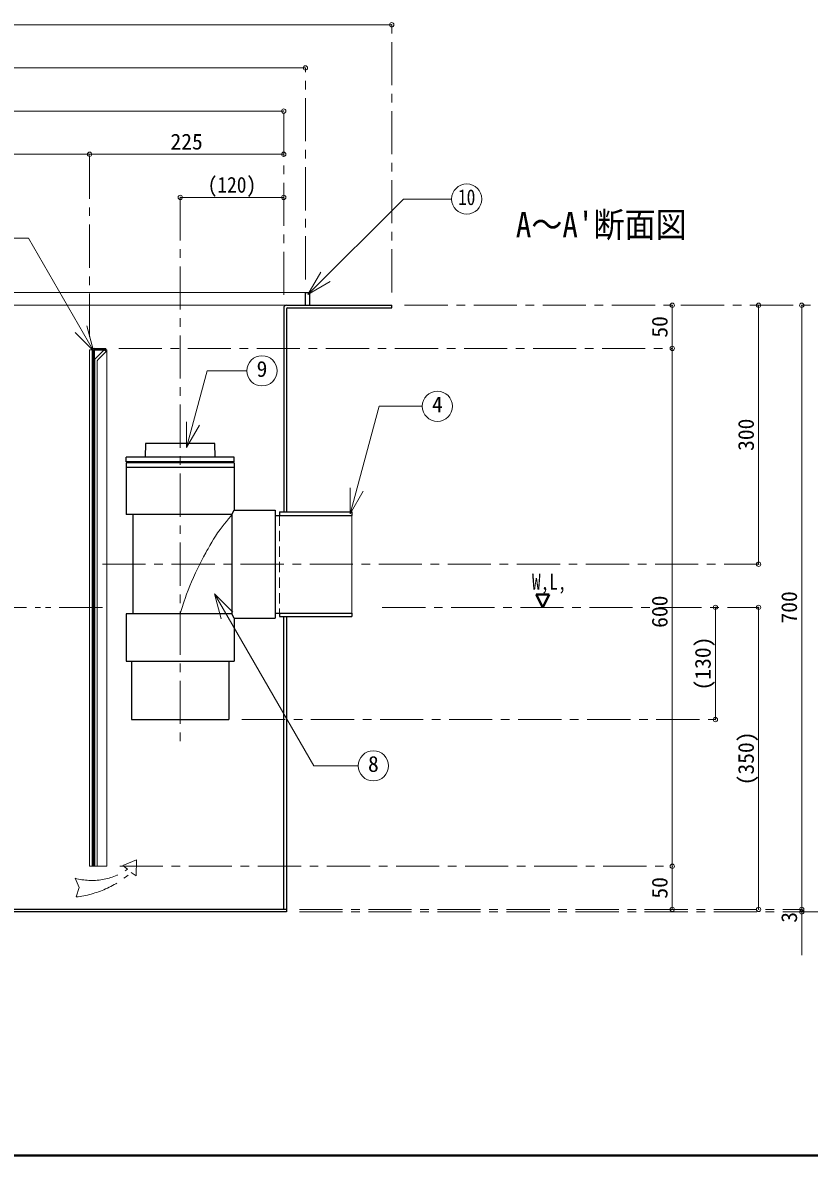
# Model space of a CAD drawing. Units: millimetres at full size, sheet at 1:10. Extents: x -2126 to 1924, y -1326 to 1484.
# Drawn here: x -1019 to -107, y -1326 to -13 of the extents above; entities that cross this region are included whole.
import ezdxf
from ezdxf.enums import TextEntityAlignment as Align

# ---------------------------------------------------------------- set-up
doc = ezdxf.new("R2010")
doc.units = ezdxf.units.MM
doc.header["$LTSCALE"] = 10
doc.header["$PDMODE"] = 32
doc.header["$PDSIZE"] = 5
for name, pattern in [('CHAIN1', [8, 5, -1, 1, -1]), ('DASHED1', [1.8, 1.2, -0.6]), ('DOUBLE_CHAIN1', [8.8, 5, -1, 0.6, -0.6, 0.6, -1])]:
    doc.linetypes.add(name, pattern=pattern)
doc.layers.add('0-0_ﾚｲﾔ1', color=4, linetype='Continuous', lineweight=9)
doc.styles.add('ＭＳ ゴシック', font='')
doc.styles.get('ＭＳ ゴシック').set_extended_font_data('MS Gothic')

msp = doc.modelspace()

# ---------------------------------------------------------------- linework, layer by layer
at = {"layer": '0-0_ﾚｲﾔ1'}
for p, q in [((-1741.22, -15.95), (-591.22, -15.95)), ((-691.22, -65.95), (-1641.22, -65.95)), ((-1616.22, -115.95), (-716.22, -115.95)), ((-941.22, -165.95), (-1171.22, -165.95)), ((-716.22, -165.95), (-941.22, -165.95)), ((-836.22, -215.95), (-716.22, -215.95)), ((-1641.22, -325.95), (-691.22, -325.95)), ((-1619.22, -340.95), (-713.22, -340.95)), ((-266.22, -390.95), (-266.22, -340.95)), ((-166.22, -340.95), (-166.22, -640.95)), ((-116.22, -340.95), (-116.22, -1040.95)), ((-938.22, -392.45), (-937.47, -392.45)), ((-922.47, -392.45), (-921.22, -392.45)), ((-921.22, -990.95), (-921.22, -392.45)), ((-266.22, -390.95), (-266.22, -990.95)), ((-216.22, -820.95), (-216.22, -690.95)), ((-166.22, -690.95), (-166.22, -1040.95)), ((-937.47, -990.95), (-938.22, -990.95)), ((-935.22, -990.95), (-935.97, -990.95)), ((-932.22, -990.95), (-921.22, -990.95)), ((-266.22, -1040.95), (-266.22, -990.95)), ((-116.22, -1040.95), (-116.22, -1093.95))]:
    msp.add_line(p, q, dxfattribs=at)
at = {"layer": '0-0_ﾚｲﾔ1', "linetype": 'CHAIN1'}
for p, q in [((-591.22, -325.95), (-591.22, -15.95)), ((-691.22, -310.95), (-691.22, -65.95)), ((-716.22, -328.95), (-716.22, -115.95)), ((-941.22, -377.45), (-941.22, -165.95)), ((-836.22, -215.95), (-836.22, -855.95)), ((-576.22, -340.95), (-66.22, -340.95)), ((-907.47, -390.95), (-266.22, -390.95)), ((-926.22, -640.95), (-166.22, -640.95)), ((-602.22, -690.95), (-166.22, -690.95)), ((-764.72, -820.95), (-216.22, -820.95)), ((-906.22, -990.95), (-266.22, -990.95)), ((-698.22, -1040.95), (-116.22, -1040.95)), ((-698.22, -1043.95), (-66.22, -1043.95))]:
    msp.add_line(p, q, dxfattribs=at)
at = {"layer": '0-0_ﾚｲﾔ1', "color": 7, "lineweight": 18}
for p, q in [((-688.31, -328.55), (-577.6, -217.84)), ((-577.6, -217.84), (-521.84, -217.84)), ((-688.31, -328.55), (-673.31, -302.57)), ((-688.31, -328.55), (-662.33, -313.55)), ((-936.78, -393.65), (-944.54, -364.67)), ((-936.78, -393.65), (-957.99, -372.43)), ((-941.22, -990.95), (-941.22, -392.45)), ((-938.22, -392.45), (-941.22, -392.45)), ((-938.22, -990.95), (-938.22, -392.45)), ((-934.34, -402.58), (-924.22, -392.45)), ((-924.22, -392.45), (-922.09, -394.58)), ((-935.22, -404.7), (-935.22, -990.95)), ((-932.22, -405.32), (-932.22, -990.95)), ((-931.78, -404.26), (-922.09, -394.58)), ((-828.84, -505.91), (-804.99, -416.88)), ((-758.97, -416.88), (-804.99, -416.88)), ((-639.29, -582.49), (-605.92, -457.95)), ((-555.81, -457.95), (-605.92, -457.95)), ((-828.84, -505.91), (-828.84, -475.91)), ((-828.84, -505.91), (-813.84, -479.93)), ((-639.29, -582.49), (-639.29, -552.49)), ((-639.29, -582.49), (-624.29, -556.51)), ((-637.22, -697.55), (-637.22, -584.35)), ((-796.37, -675.38), (-775.15, -696.59)), ((-796.37, -675.38), (-788.6, -704.36)), ((-796.37, -675.38), (-681.36, -874.58)), ((-629.96, -874.58), (-681.36, -874.58)), ((-938.22, -990.95), (-941.22, -990.95)), ((-932.22, -990.95), (-935.22, -990.95))]:
    msp.add_line(p, q, dxfattribs=at)
at = {"layer": '0-0_ﾚｲﾔ1', "color": 5, "lineweight": 25}
for p, q in [((-691.22, -325.95), (-686.22, -325.95)), ((-691.22, -340.95), (-691.22, -325.95)), ((-686.22, -340.95), (-686.22, -325.95)), ((-713.22, -340.95), (-591.22, -340.95)), ((-591.22, -343.95), (-591.22, -340.95)), ((-716.22, -343.95), (-716.22, -580.45)), ((-713.22, -345.45), (-713.22, -580.45)), ((-711.72, -343.95), (-591.22, -343.95)), ((-937.47, -392.45), (-937.47, -990.95)), ((-935.97, -390.95), (-922.47, -390.95)), ((-935.97, -393.2), (-935.97, -990.95)), ((-935.22, -392.45), (-922.47, -392.45)), ((-922.47, -392.45), (-922.47, -390.95)), ((-876.22, -500.95), (-876.72, -516.95)), ((-796.22, -500.95), (-876.22, -500.95)), ((-795.72, -516.95), (-796.22, -500.95)), ((-898.72, -522.45), (-898.72, -516.95)), ((-773.72, -516.95), (-898.72, -516.95)), ((-773.72, -522.45), (-898.72, -522.45)), ((-898.72, -523.45), (-898.72, -583.45)), ((-773.72, -523.45), (-898.72, -523.45)), ((-773.72, -522.45), (-773.72, -516.95)), ((-773.72, -523.45), (-773.72, -578.45)), ((-898.72, -528.45), (-773.72, -528.45)), ((-776.22, -583.45), (-898.72, -583.45)), ((-891.22, -583.45), (-891.22, -698.45)), ((-776.22, -583.45), (-773.72, -578.45)), ((-776.22, -583.45), (-776.22, -698.45)), ((-773.72, -578.45), (-726.22, -578.45)), ((-726.22, -578.45), (-726.22, -703.45)), ((-726.22, -584.35), (-637.22, -584.35)), ((-721.22, -580.45), (-637.22, -580.45)), ((-721.22, -580.45), (-721.22, -584.35)), ((-637.22, -580.45), (-637.22, -584.35)), ((-898.72, -698.45), (-898.72, -753.45)), ((-773.72, -703.45), (-773.72, -753.45)), ((-773.72, -703.45), (-726.22, -703.45)), ((-726.22, -697.55), (-637.22, -697.55)), ((-721.22, -697.55), (-721.22, -701.45)), ((-721.22, -701.45), (-637.22, -701.45)), ((-716.22, -1040.95), (-716.22, -701.45)), ((-713.22, -701.45), (-713.22, -1043.95)), ((-637.22, -697.55), (-637.22, -701.45)), ((-898.72, -753.45), (-773.72, -753.45)), ((-892.72, -753.45), (-892.72, -820.95)), ((-779.72, -753.45), (-779.72, -820.95)), ((-892.72, -820.95), (-779.72, -820.95)), ((-935.97, -990.95), (-937.47, -990.95)), ((-713.22, -1040.95), (-1619.22, -1040.95)), ((-713.22, -1043.95), (-1619.22, -1043.95))]:
    msp.add_line(p, q, dxfattribs=at)
at = {"layer": '0-0_ﾚｲﾔ1', "linetype": 'DASHED1'}
msp.add_line((-721.22, -584.35), (-721.22, -697.55), dxfattribs=at)
at = {"layer": '0-0_ﾚｲﾔ1', "color": 1, "lineweight": 40}
for p, q in [((-423.72, -675.95), (-416.22, -690.95)), ((-423.72, -675.95), (-408.72, -675.95)), ((-416.22, -690.95), (-408.72, -675.95)), ((1923.78, -1325.95), (-2126.22, -1325.95))]:
    msp.add_line(p, q, dxfattribs=at)
at = {"layer": '0-0_ﾚｲﾔ1', "linetype": 'DOUBLE_CHAIN1'}
for p, q in [((-926.22, -690.95), (-1611.22, -690.95)), ((-902.78, -990.25), (-886.88, -983.35)), ((-897.2, -994.4), (-902.78, -990.25))]:
    msp.add_line(p, q, dxfattribs=at)
at = {"layer": '0-0_ﾚｲﾔ1', "color": 7, "lineweight": 18}
msp.add_lwpolyline([(-936.78, -393.65), (-1012.07, -263.24), (-1043.87, -263.24)], dxfattribs=at)
at = {"layer": '0-0_ﾚｲﾔ1'}
msp.add_lwpolyline([(-776.22, -583.45), (-777.69, -585.24), (-780.23, -588.32), (-782.75, -591.42), (-785.24, -594.55), (-787.68, -597.7), (-790.06, -600.9), (-791.41, -602.78), (-792.82, -604.81), (-795.19, -608.35), (-797.49, -611.95), (-799.71, -615.59), (-801.88, -619.27), (-803.99, -622.99), (-805.2, -625.15), (-806.65, -627.79), (-809.11, -632.36), (-811.51, -636.95), (-813.85, -641.58), (-816.13, -646.23), (-818.35, -650.92), (-819.6, -653.65), (-820.86, -656.43), (-822.96, -661.24), (-824.98, -666.08), (-826.93, -670.96), (-828.79, -675.87), (-830.57, -680.81), (-831.56, -683.69), (-832.02, -685.07), (-832.8, -687.46), (-833.56, -689.85), (-834.31, -692.25), (-835.05, -694.66), (-835.79, -697.06), (-836.22, -698.45)], dxfattribs=at)
at = {"layer": '0-0_ﾚｲﾔ1', "color": 5, "lineweight": 25}
msp.add_lwpolyline([(-773.72, -703.45), (-776.22, -698.45), (-898.72, -698.45)], dxfattribs=at)
at = {"layer": '0-0_ﾚｲﾔ1', "linetype": 'DOUBLE_CHAIN1'}
for points in [[(-892.87, -998.12), (-887.36, -1001.97), (-886.88, -983.35)], [(-957.84, -1004.92), (-953.36, -1015.62), (-956.6, -1026.58)]]:
    msp.add_lwpolyline(points, dxfattribs=at)
at = {"layer": '0-0_ﾚｲﾔ1', "color": 7, "lineweight": 18}
for centre in [(-504.34, -217.84), (-741.47, -416.88), (-538.31, -457.95), (-612.46, -874.58)]:
    msp.add_circle(centre, 17.5, dxfattribs=at)
at = {"layer": '0-0_ﾚｲﾔ1', "color": 5, "lineweight": 25}
for centre, radius in [((-713.22, -343.95), 3), ((-711.72, -345.45), 1.5), ((-935.97, -392.45), 1.5), ((-935.22, -393.2), 0.75)]:
    msp.add_arc(centre, radius, 90, 180, dxfattribs=at)
at = {"layer": '0-0_ﾚｲﾔ1', "color": 7, "lineweight": 18}
for centre, radius in [((-932.22, -404.7), 3), ((-930.72, -405.32), 1.5)]:
    msp.add_arc(centre, radius, 135, 180, dxfattribs=at)
at = {"layer": '0-0_ﾚｲﾔ1', "linetype": 'DOUBLE_CHAIN1'}
for centre, radius, start, end in [((-938.82, -934.5), 72.95, 254.88934, 304.79293), ((-969.99, -911.03), 116.33, 276.6062, 311.52506)]:
    msp.add_arc(centre, radius, start, end, dxfattribs=at)
at = {"layer": '0-0_ﾚｲﾔ1', "color": 1}
for p in [(-591.22, -15.95), (-691.22, -65.95), (-716.22, -115.95), (-941.22, -165.95), (-716.22, -165.95), (-836.22, -215.95), (-716.22, -215.95), (-266.22, -340.95), (-166.22, -340.95), (-116.22, -340.95), (-266.22, -390.95), (-166.22, -640.95), (-216.22, -690.95), (-166.22, -690.95), (-216.22, -820.95), (-266.22, -990.95), (-266.22, -1040.95), (-166.22, -1040.95), (-116.22, -1040.95), (-116.22, -1043.95)]:
    msp.add_point(p, dxfattribs=at)

# ---------------------------------------------------------------- texts
at = {"layer": '0-0_ﾚｲﾔ1', "color": 7, "style": 'ＭＳ ゴシック'}
for s, p in [('225', (-847.47, -165.95)), ('9', (-747.72, -429.38)), ('4', (-544.56, -470.45)), ('8', (-618.71, -887.08))]:
    msp.add_text(s, height=18.33, dxfattribs=at).set_placement(p, align=Align.BOTTOM_LEFT)
for s, height, width, p in [('(120)', 18.33, 0.9, (-804.34, -215.95)), ('10', 18.33, 0.8, (-514.34, -230.34)), ("A～A'断面図", 29.33, 0.9, (-447.47, -270.95)), ('W,L,', 18.33, 0.8, (-428.72, -675.95))]:
    msp.add_text(s, height=height, dxfattribs=dict(at, width=width)).set_placement(p, align=Align.BOTTOM_LEFT)
for s, p in [('50', (-266.22, -378.45)), ('300', (-166.22, -509.7)), ('600', (-266.22, -714.7)), ('700', (-116.22, -709.7)), ('(130)', (-216.22, -787.2)), ('(350)', (-166.22, -897.2)), ('50', (-266.22, -1028.45)), ('3', (-116.22, -1056.45))]:
    msp.add_text(s, height=18.33, rotation=90, dxfattribs=at).set_placement(p, align=Align.BOTTOM_LEFT)

doc.saveas('drawing.dxf')
